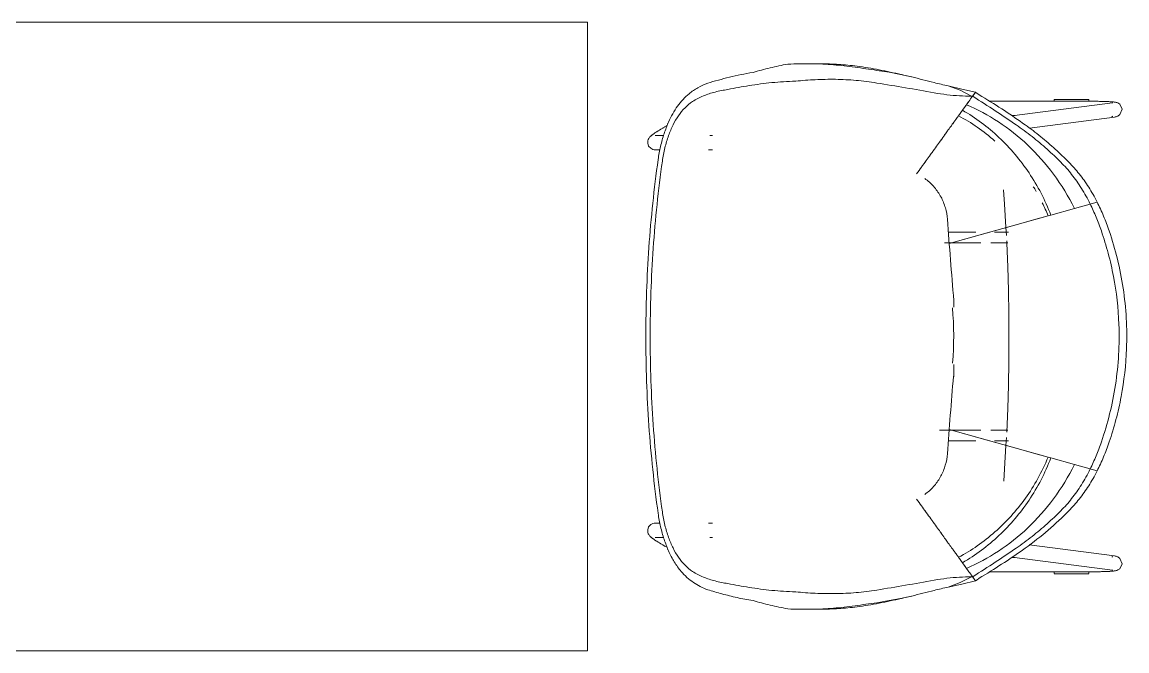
# Model space of a CAD drawing. Header units: millimetres. Extents: x 79795 to 317870, y -36033 to 97293.
# Drawn here: x 200058 to 201288, y 22420 to 23120 of the extents above; entities that cross this region are included whole.
import ezdxf

# ---------------------------------------------------------------- set-up
doc = ezdxf.new("R2010")
doc.units = ezdxf.units.MM
doc.header["$MEASUREMENT"] = 0
doc.layers.add('I-FURN', color=8, linetype='CONTINUOUS', lineweight=9)

msp = doc.modelspace()

# ---------------------------------------------------------------- linework, layer by layer
at = {"layer": 'I-FURN'}
for p, q in [((200687.7, 23120.3), (199987.7, 23120.3)), ((200687.7, 22420.3), (200687.7, 23120.3)), ((200943.4, 23073.9), (200935, 23073.9)), ((201009.8, 23066.6), (201023.6, 23064.4)), ((201023.6, 23064.4), (201036.2, 23061.9)), ((201036.2, 23061.9), (201048.6, 23059.3)), ((201042.9, 23060.6), (201037.2, 23061.9)), ((201048.6, 23059.3), (201043.5, 23060.4)), ((201089.4, 23049.5), (201102.6, 23044.4)), ((201104.6, 23045.8), (201089.4, 23049.5)), ((201102.6, 23044.4), (201115.4, 23038)), ((201119.7, 23042.2), (201104.6, 23045.8)), ((201116.5, 23037.8), (201115.4, 23038)), ((201119.6, 23042.2), (201116.5, 23037.8)), ((201116.5, 23037.8), (201119.6, 23042.2)), ((201119.3, 23041.7), (201116.5, 23037.8)), ((201116.5, 23037.8), (201116.9, 23037.5)), ((201107.1, 23024.9), (201109.7, 23028.4)), ((201109.7, 23028.4), (201112.4, 23032.1)), ((201239.8, 23032.3), (201135.2, 23032.3)), ((201272.2, 23030.5), (201163, 23016.3)), ((201245.8, 23034.3), (201207.3, 23034.3)), ((201207.3, 23032.3), (201207.3, 23034.3)), ((201240.1, 23032.3), (201239.8, 23032.3)), ((201245.8, 23032.3), (201239.8, 23032.3)), ((201241.5, 23032.3), (201240.1, 23032.3)), ((201242.9, 23032.3), (201241.5, 23032.3)), ((201244.3, 23032.3), (201242.9, 23032.3)), ((201245.7, 23032.3), (201244.3, 23032.3)), ((201247.1, 23032.3), (201245.7, 23032.3)), ((201245.8, 23034.3), (201245.8, 23032.3)), ((201248.5, 23032.3), (201247.1, 23032.3)), ((201249.8, 23032.3), (201248.5, 23032.3)), ((201251.2, 23032.3), (201249.8, 23032.3)), ((201252.5, 23032.2), (201251.2, 23032.3)), ((201253.8, 23032.2), (201252.5, 23032.2)), ((201255.1, 23032.2), (201253.8, 23032.2)), ((201256.4, 23032.2), (201255.1, 23032.2)), ((201257.6, 23032.1), (201256.4, 23032.2)), ((201258.8, 23032.1), (201257.6, 23032.1)), ((201260, 23032.1), (201258.8, 23032.1)), ((201261.2, 23032.1), (201260, 23032.1)), ((201262.3, 23032), (201261.2, 23032.1)), ((201263.4, 23032), (201262.3, 23032)), ((201264.4, 23031.9), (201263.4, 23032)), ((201265.4, 23031.9), (201264.4, 23031.9)), ((201266.4, 23031.9), (201265.4, 23031.9)), ((201267.3, 23031.8), (201266.4, 23031.9)), ((201268.2, 23031.8), (201267.3, 23031.8)), ((201269.1, 23031.7), (201268.2, 23031.8)), ((201269.9, 23031.7), (201269.1, 23031.7)), ((201270.7, 23031.6), (201269.9, 23031.7)), ((201271.4, 23031.6), (201270.7, 23031.6)), ((201272.1, 23031.5), (201271.4, 23031.6)), ((201272.7, 23031.5), (201272.1, 23031.5)), ((201272.3, 23030.5), (201272.2, 23030.5)), ((201272.5, 23030.5), (201272.3, 23030.5)), ((201272.5, 23030.5), (201272.5, 23030.5)), ((201273.3, 23031.4), (201272.7, 23031.5)), ((201273.9, 23031.3), (201273.3, 23031.4)), ((201274.5, 23031.3), (201273.9, 23031.3)), ((201275, 23031.2), (201274.5, 23031.3)), ((201275.6, 23031.1), (201275, 23031.2)), ((201276.2, 23030.9), (201275.6, 23031.1)), ((201277, 23030.7), (201276.2, 23030.9)), ((201278.1, 23030.3), (201277, 23030.7)), ((201280.2, 23028.8), (201278.1, 23030.3)), ((201282.8, 23023.3), (201280.2, 23028.8)), ((201100.8, 23016.1), (201105.2, 23022.2)), ((201105.2, 23022.2), (201107.1, 23024.9)), ((201159.9, 23016.3), (201163.7, 23016.3)), ((201163, 23016.3), (201161.6, 23016)), ((201179.8, 23002.3), (201274.3, 23014.6)), ((201272, 23015.4), (201271.6, 23015.5)), ((201272.3, 23015.4), (201272, 23015.4)), ((201272.5, 23015.4), (201272.3, 23015.4)), ((201274.5, 23014.6), (201274.3, 23014.6)), ((201275.1, 23014.7), (201274.5, 23014.6)), ((201275.6, 23014.8), (201275.1, 23014.7)), ((201276.3, 23015), (201275.6, 23014.8)), ((201277.1, 23015.2), (201276.3, 23015)), ((201278.3, 23015.7), (201277.1, 23015.2)), ((201280.5, 23017.4), (201278.3, 23015.7)), ((201282.8, 23023.3), (201280.5, 23017.4)), ((200768.3, 23000.5), (200768.9, 23000.9)), ((200768.9, 23000.9), (200769.5, 23001.3)), ((200769.5, 23001.3), (200770.2, 23001.6)), ((200770.2, 23001.6), (200770.8, 23002)), ((200770.8, 23002), (200771.4, 23002.4)), ((200771.4, 23002.4), (200772.1, 23002.8)), ((200772.1, 23002.8), (200772.7, 23003.1)), ((200772.7, 23003.1), (200773.4, 23003.5)), ((200773.4, 23003.5), (200773.5, 23003.6)), ((200776.6, 23005.4), (200773.5, 23003.6)), ((200777.2, 23007.3), (200776.9, 23007.8)), ((200754.9, 22988.2), (200755.4, 22989.8)), ((200755.4, 22989.8), (200756, 22990.8)), ((200756, 22990.8), (200756.5, 22991.5)), ((200756.5, 22991.5), (200756.9, 22992.1)), ((200756.9, 22992.1), (200757.3, 22992.5)), ((200757.3, 22992.5), (200757.6, 22992.9)), ((200757.6, 22992.9), (200758, 22993.2)), ((200758, 22993.2), (200758.3, 22993.5)), ((200758.3, 22993.5), (200758.7, 22993.8)), ((200758.7, 22993.8), (200759, 22994.1)), ((200759, 22994.1), (200759.4, 22994.4)), ((200759.4, 22994.4), (200759.8, 22994.7)), ((200759.8, 22994.7), (200760.2, 22995)), ((200760.2, 22995), (200760.6, 22995.3)), ((200760.6, 22995.3), (200761, 22995.6)), ((200761, 22995.6), (200761.4, 22996)), ((200761.4, 22996), (200761.9, 22996.3)), ((200761.9, 22996.3), (200762.3, 22996.6)), ((200762.3, 22996.6), (200762.8, 22996.9)), ((200762.8, 22996.9), (200763.3, 22997.3)), ((200772.5, 22994.2), (200763, 22994.2)), ((200763.3, 22997.3), (200763.8, 22997.6)), ((200763.8, 22997.6), (200764.3, 22998)), ((200764.3, 22998), (200764.9, 22998.3)), ((200764.9, 22998.3), (200765.4, 22998.7)), ((200765.4, 22998.7), (200766, 22999)), ((200766, 22999), (200766.5, 22999.4)), ((200766.5, 22999.4), (200767.1, 22999.8)), ((200767.1, 22999.8), (200767.7, 23000.1)), ((200767.7, 23000.1), (200768.3, 23000.5)), ((200826.8, 22994.2), (200823.9, 22994.2)), ((200754.8, 22985.6), (200754.9, 22988.2)), ((200755.8, 22982.3), (200754.8, 22985.6)), ((200755.8, 22982.3), (200758.1, 22979.8)), ((200758.1, 22979.8), (200760.4, 22978.6)), ((200760.4, 22978.6), (200762.1, 22978.3)), ((200762.1, 22978.3), (200763, 22978.2)), ((200763, 22978.2), (200768.4, 22978.2)), ((200822.3, 22978.2), (200826.8, 22978.2)), ((201064.5, 22945.2), (201063.4, 22946.1)), ((201150.9, 22933.6), (201152.1, 22917.7)), ((201152.1, 22917.7), (201153.6, 22891.9)), ((201247.3, 22917.8), (201229.9, 22912.9)), ((201229.9, 22912.9), (201247.3, 22917.8)), ((201247.3, 22917.8), (201251.2, 22918.9)), ((201247.3, 22917.8), (201251.2, 22918.9)), ((201251.2, 22918.9), (201255.1, 22919.9)), ((201251.2, 22918.9), (201255.1, 22919.9)), ((201090.5, 22874), (201200.5, 22904.7)), ((201196.5, 22903.6), (201187, 22900.9)), ((201200.5, 22904.7), (201196.5, 22903.6)), ((201203.5, 22905.5), (201200.5, 22904.7)), ((201200.5, 22904.7), (201203.5, 22905.5)), ((201229.9, 22912.9), (201203.5, 22905.5)), ((201203.5, 22905.5), (201229.9, 22912.9)), ((201154.3, 22891.8), (201132.6, 22885.7)), ((201153.6, 22891.9), (201154.1, 22882.9)), ((201172.7, 22896.9), (201154.3, 22891.8)), ((201187, 22900.9), (201172.7, 22896.9)), ((201120.1, 22886.6), (201089.5, 22886.6)), ((201108.9, 22879.1), (201090.5, 22874)), ((201132.6, 22885.7), (201108.9, 22879.1)), ((201141, 22886.6), (201141.8, 22886.6)), ((201156.4, 22886.6), (201141.8, 22886.6)), ((201085.1, 22874.6), (201123.3, 22874.6)), ((201124.3, 22874.6), (201123.3, 22874.6)), ((201125.5, 22874.6), (201124.3, 22874.6)), ((201137.8, 22874.6), (201136.8, 22874.6)), ((201138.9, 22874.6), (201137.8, 22874.6)), ((201139.9, 22874.6), (201138.9, 22874.6)), ((201140.9, 22874.6), (201139.9, 22874.6)), ((201141.8, 22874.6), (201140.9, 22874.6)), ((201141.8, 22874.6), (201155.8, 22874.6)), ((201154.5, 22874.1), (201154.4, 22876.8)), ((201155.6, 22848), (201154.5, 22874.1)), ((201156.4, 22821.7), (201155.6, 22848)), ((201156.8, 22795.4), (201156.4, 22821.7)), ((201156.9, 22769), (201156.8, 22795.4)), ((201156.8, 22742.6), (201156.9, 22769)), ((201156.3, 22716.3), (201156.8, 22742.6)), ((201095.1, 22726), (201095.5, 22725.3)), ((201155.5, 22690), (201156.3, 22716.3)), ((201154.4, 22663.9), (201155.5, 22690)), ((201123.3, 22666), (201079.7, 22666)), ((201090.5, 22666.7), (201108.9, 22661.5)), ((201200.5, 22635.9), (201090.5, 22666.7)), ((201108.9, 22661.5), (201132.6, 22654.9)), ((201123.3, 22666), (201124.5, 22666)), ((201124.5, 22666), (201125.6, 22666)), ((201136.9, 22666), (201137.9, 22666)), ((201137.9, 22666), (201139, 22666)), ((201139, 22666), (201140, 22666)), ((201140, 22666), (201141, 22666)), ((201141, 22666), (201141.8, 22666)), ((201155.8, 22666), (201141.8, 22666)), ((201153.6, 22648.8), (201154.1, 22657.8)), ((201089.5, 22654), (201120.1, 22654)), ((201132.6, 22654.9), (201154.3, 22648.9)), ((201141.8, 22654), (201140.9, 22654)), ((201141.8, 22654), (201156.4, 22654)), ((201152.1, 22622.9), (201153.6, 22648.8)), ((201154.3, 22648.9), (201172.7, 22643.7)), ((201172.7, 22643.7), (201187, 22639.7)), ((201187, 22639.7), (201196.5, 22637.1)), ((201196.5, 22637.1), (201200.5, 22635.9)), ((201200.5, 22635.9), (201203.5, 22635.1)), ((201203.5, 22635.1), (201200.5, 22635.9)), ((201203.5, 22635.1), (201229.9, 22627.7)), ((201229.9, 22627.7), (201203.5, 22635.1)), ((201151.1, 22609.4), (201152.1, 22622.9)), ((201229.9, 22627.7), (201247.3, 22622.9)), ((201247.3, 22622.9), (201229.9, 22627.7)), ((201251.2, 22621.8), (201247.3, 22622.9)), ((201251.2, 22621.8), (201247.3, 22622.9)), ((201255.1, 22620.7), (201251.2, 22621.8)), ((201255.1, 22620.7), (201251.2, 22621.8)), ((201063.4, 22594.6), (201064.5, 22595.5)), ((200755.8, 22558.3), (200754.8, 22555)), ((200755.8, 22558.3), (200758.1, 22560.9)), ((200758.1, 22560.9), (200760.4, 22562)), ((200760.4, 22562), (200762.1, 22562.4)), ((200762.1, 22562.4), (200763, 22562.4)), ((200768.4, 22562.4), (200763, 22562.4)), ((200826.8, 22562.4), (200822.3, 22562.4)), ((200754.8, 22555), (200754.9, 22552.5)), ((200754.9, 22552.5), (200755.4, 22550.8)), ((200755.4, 22550.8), (200756, 22549.8)), ((200756, 22549.8), (200756.5, 22549.1)), ((200756.5, 22549.1), (200756.9, 22548.6)), ((200756.9, 22548.6), (200757.3, 22548.1)), ((200757.3, 22548.1), (200757.6, 22547.8)), ((200757.6, 22547.8), (200758, 22547.4)), ((200758, 22547.4), (200758.3, 22547.1)), ((200758.3, 22547.1), (200758.7, 22546.8)), ((200758.7, 22546.8), (200759, 22546.5)), ((200759, 22546.5), (200759.4, 22546.2)), ((200759.4, 22546.2), (200759.8, 22545.9)), ((200759.8, 22545.9), (200760.2, 22545.6)), ((200760.2, 22545.6), (200760.6, 22545.3)), ((200763, 22546.4), (200772.5, 22546.4)), ((200823.9, 22546.4), (200826.8, 22546.4)), ((200760.6, 22545.3), (200761, 22545)), ((200761, 22545), (200761.4, 22544.7)), ((200761.4, 22544.7), (200761.9, 22544.4)), ((200761.9, 22544.4), (200762.3, 22544)), ((200762.3, 22544), (200762.8, 22543.7)), ((200762.8, 22543.7), (200763.3, 22543.4)), ((200763.3, 22543.4), (200763.8, 22543)), ((200763.8, 22543), (200764.3, 22542.7)), ((200764.3, 22542.7), (200764.9, 22542.3)), ((200764.9, 22542.3), (200765.4, 22542)), ((200765.4, 22542), (200766, 22541.6)), ((200766, 22541.6), (200766.5, 22541.3)), ((200766.5, 22541.3), (200767.1, 22540.9)), ((200767.1, 22540.9), (200767.7, 22540.5)), ((200767.7, 22540.5), (200768.3, 22540.1)), ((200768.3, 22540.1), (200768.9, 22539.8)), ((200768.9, 22539.8), (200769.5, 22539.4)), ((200769.5, 22539.4), (200770.2, 22539)), ((200770.2, 22539), (200770.8, 22538.6)), ((200770.8, 22538.6), (200771.4, 22538.3)), ((200771.4, 22538.3), (200772.1, 22537.9)), ((200772.1, 22537.9), (200772.7, 22537.5)), ((200772.7, 22537.5), (200773.4, 22537.1)), ((200773.4, 22537.1), (200773.5, 22537)), ((200773.5, 22537), (200776.6, 22535.3)), ((200776.9, 22532.8), (200777.2, 22533.3)), ((201274.3, 22526), (201179.6, 22538.3)), ((201105.2, 22518.5), (201100.8, 22524.5)), ((201163.7, 22524.3), (201159.9, 22524.3)), ((201163, 22524.3), (201161.6, 22524.6)), ((201163, 22524.3), (201272.2, 22510.2)), ((201272, 22525.2), (201271.6, 22525.2)), ((201272.3, 22525.2), (201272, 22525.2)), ((201272.5, 22525.3), (201272.3, 22525.2)), ((201274.5, 22526), (201274.3, 22526)), ((201275.1, 22525.9), (201274.5, 22526)), ((201275.6, 22525.8), (201275.1, 22525.9)), ((201276.3, 22525.7), (201275.6, 22525.8)), ((201277.1, 22525.4), (201276.3, 22525.7)), ((201278.3, 22524.9), (201277.1, 22525.4)), ((201280.5, 22523.3), (201278.3, 22524.9)), ((201282.8, 22517.3), (201280.5, 22523.3)), ((201107.1, 22515.8), (201105.2, 22518.5)), ((201109.7, 22512.2), (201107.1, 22515.8)), ((201112.4, 22508.5), (201109.7, 22512.2)), ((201245.8, 22508.6), (201245.8, 22508.3)), ((201260, 22508.6), (201258.8, 22508.5)), ((201261.2, 22508.6), (201260, 22508.6)), ((201262.3, 22508.6), (201261.2, 22508.6)), ((201263.4, 22508.7), (201262.3, 22508.6)), ((201264.4, 22508.7), (201263.4, 22508.7)), ((201265.4, 22508.7), (201264.4, 22508.7)), ((201266.4, 22508.8), (201265.4, 22508.7)), ((201267.3, 22508.8), (201266.4, 22508.8)), ((201268.2, 22508.9), (201267.3, 22508.8)), ((201269.1, 22508.9), (201268.2, 22508.9)), ((201269.9, 22509), (201269.1, 22508.9)), ((201270.7, 22509), (201269.9, 22509)), ((201271.4, 22509.1), (201270.7, 22509)), ((201272.1, 22509.1), (201271.4, 22509.1)), ((201272.7, 22509.2), (201272.1, 22509.1)), ((201272.3, 22510.2), (201272.2, 22510.2)), ((201272.5, 22510.1), (201272.3, 22510.2)), ((201272.5, 22510.1), (201272.5, 22510.1)), ((201273.3, 22509.2), (201272.7, 22509.2)), ((201273.9, 22509.3), (201273.3, 22509.2)), ((201274.5, 22509.4), (201273.9, 22509.3)), ((201275, 22509.5), (201274.5, 22509.4)), ((201275.6, 22509.6), (201275, 22509.5)), ((201276.2, 22509.7), (201275.6, 22509.6)), ((201277, 22509.9), (201276.2, 22509.7)), ((201278.1, 22510.4), (201277, 22509.9)), ((201280.2, 22511.8), (201278.1, 22510.4)), ((201282.8, 22517.3), (201280.2, 22511.8)), ((201102.6, 22496.3), (201089.4, 22491.1)), ((201115.4, 22502.6), (201102.6, 22496.3)), ((201104.6, 22494.8), (201119.7, 22498.5)), ((201116.5, 22502.8), (201115.4, 22502.6)), ((201116.9, 22503.1), (201116.5, 22502.8)), ((201116.5, 22502.8), (201119.6, 22498.4)), ((201116.5, 22502.8), (201119.6, 22498.4)), ((201119.6, 22498.4), (201116.5, 22502.8)), ((201135.2, 22508.3), (201239.8, 22508.3)), ((201207.3, 22506.4), (201207.3, 22508.3)), ((201207.3, 22506.3), (201245.8, 22506.3)), ((201240.1, 22508.3), (201239.8, 22508.3)), ((201239.8, 22508.3), (201245.8, 22508.3)), ((201241.5, 22508.3), (201240.1, 22508.3)), ((201242.9, 22508.3), (201241.5, 22508.3)), ((201244.3, 22508.3), (201242.9, 22508.3)), ((201245.7, 22508.3), (201244.3, 22508.3)), ((201247.1, 22508.3), (201245.7, 22508.3)), ((201245.8, 22508.3), (201245.8, 22506.4)), ((201248.5, 22508.4), (201247.1, 22508.3)), ((201249.8, 22508.4), (201248.5, 22508.4)), ((201251.2, 22508.4), (201249.8, 22508.4)), ((201252.5, 22508.4), (201251.2, 22508.4)), ((201253.8, 22508.4), (201252.5, 22508.4)), ((201255.1, 22508.4), (201253.8, 22508.4)), ((201256.4, 22508.5), (201255.1, 22508.4)), ((201257.6, 22508.5), (201256.4, 22508.5)), ((201258.8, 22508.5), (201257.6, 22508.5)), ((201089.4, 22491.1), (201104.6, 22494.8)), ((201023.6, 22476.3), (201009.8, 22474)), ((201036.2, 22478.7), (201023.6, 22476.3)), ((201048.6, 22481.4), (201036.2, 22478.7)), ((201037.2, 22478.7), (201042.9, 22480.1)), ((201043.5, 22480.2), (201048.6, 22481.4)), ((200935, 22466.7), (200943.4, 22466.7)), ((199987.7, 22420.3), (200687.7, 22420.3))]:
    msp.add_line(p, q, dxfattribs=at)
msp.add_arc((200719.3, 22770.3), 376.1, 355.4634, 4.8741, dxfattribs=at)
for centre, major_axis, ratio, start_param, end_param in [((199807.3, 17899.4), (0, -5312.6), 0.981627, 2.896316, 2.901258), ((201502.3, 23368), (582, 0), 0.743145, 3.994777, 4.011317), ((201502.3, 22172.6), (582, 0), 0.743145, 2.271868, 2.288409), ((199807.3, 27641.3), (0, -5312.6), 0.981627, 0.240335, 0.245277)]:
    msp.add_ellipse(centre, major_axis=major_axis, ratio=ratio, start_param=start_param, end_param=end_param, dxfattribs=at)
for points in [[(200821.5, 23052.2), (200829.3, 23054.7), (200845.4, 23059.2), (200862.9, 23062.8), (200872, 23064.3)], [(200872, 23064.3), (200878.2, 23066.2), (200890.9, 23069.5), (200904, 23072.3), (200910.7, 23073.5)], [(200910.7, 23073.5), (200915.2, 23073.7), (200924.2, 23073.9), (200933.4, 23074), (200938, 23073.9)], [(200938, 23073.9), (200945.8, 23073.9), (200961.5, 23073), (200985.5, 23070.2), (201001.7, 23067.8), (201009.8, 23066.6)], [(200947, 23073.9), (200944, 23073.9), (200941, 23073.9), (200938, 23073.9)], [(200987.8, 23071.3), (200981, 23072.1), (200967.3, 23073.4), (200953.7, 23073.9), (200947, 23073.9)], [(201037.2, 23061.9), (201028.9, 23063.8), (201012.4, 23067.4), (200996, 23070.2), (200987.8, 23071.3)], [(200919.5, 23054.5), (200910.4, 23054.3), (200892.7, 23053.2), (200867.5, 23049.8), (200851.6, 23046.9), (200844, 23045.3)], [(201009.8, 23052.5), (201002.1, 23053.8), (200986.7, 23055.7), (200963.7, 23056.9), (200941.2, 23056.4), (200926.7, 23055.3), (200919.5, 23054.5)], [(201073.6, 23041.6), (201063, 23043.6), (201041.7, 23047.3), (201020.5, 23050.8), (201009.8, 23052.5)], [(201073.6, 23052.9), (201076.2, 23052.3), (201081.5, 23051), (201086.8, 23050), (201089.4, 23049.5)], [(200844, 23045.3), (200839.1, 23044.6), (200829.7, 23042.7), (200816.5, 23038.5), (200808.4, 23034.3), (200804.5, 23031.9)], [(201115.4, 23038), (201111, 23037.9), (201101.9, 23038.1), (201087.9, 23039.3), (201078.4, 23040.8), (201073.6, 23041.6)], [(201112.4, 23032.1), (201113.5, 23033.7), (201114.9, 23035.6), (201116.5, 23037.8)], [(201119.3, 23041.7), (201118.2, 23040.2), (201117.2, 23038.8), (201116.5, 23037.8)], [(201116.9, 23037.5), (201125.3, 23032.2), (201141.7, 23021.6), (201157.2, 23011.2), (201164.8, 23006)], [(201174.9, 23006), (201167.5, 23011.3), (201152.2, 23021.8), (201135.6, 23032.3), (201126.9, 23037.5)], [(200804.5, 23031.9), (200801.6, 23029.9), (200796.1, 23025.2), (200788.9, 23016.4), (200782.7, 23006), (200779.5, 22998.2), (200778, 22994.1)], [(201107.1, 23024.9), (201107.9, 23025.9), (201108.7, 23027.1), (201109.7, 23028.4)], [(201109.7, 23028.4), (201110.3, 23029.3), (201111.2, 23030.6), (201112.4, 23032.1)], [(201229.9, 22912.9), (201216.4, 22940), (201180.7, 22987.6), (201134, 23018), (201109.7, 23028.4)], [(201094.3, 23007.1), (201096, 23009.5), (201098.9, 23013.5), (201100.4, 23015.5), (201100.8, 23016.1)], [(201141.3, 22987.9), (201128.7, 22999), (201115.1, 23008.4), (201100.8, 23016.1)], [(201105.2, 23022.2), (201105.7, 23022.9), (201106.4, 23023.8), (201107.1, 23024.9)], [(201203.5, 22905.5), (201197.2, 22922.2), (201180.8, 22953.7), (201147, 22993.5), (201119.7, 23013.8), (201105.2, 23022.2)], [(200766.3, 22967.2), (200767.1, 22972.2), (200768.9, 22982.1), (200772.8, 22996.2), (200776.2, 23004.9), (200778, 23009.1)], [(201088.3, 22998.8), (201089.7, 23000.7), (201091, 23002.5), (201092.2, 23004.2)], [(201092.2, 23004.2), (201093, 23005.3), (201093.7, 23006.3), (201094.4, 23007.3)], [(201164.8, 23006), (201170.9, 23001.7), (201182.9, 22992.9), (201199.5, 22979), (201209.8, 22969.2), (201214.7, 22964.3)], [(201223.7, 22964.3), (201218.8, 22969.2), (201208.7, 22978.9), (201192.5, 22992.9), (201180.9, 23001.7), (201174.9, 23006)], [(200778, 22994.1), (200776.4, 22989.6), (200773.7, 22980.4), (200771.8, 22970.6), (200771.1, 22965.6)], [(201077.4, 22983.7), (201078.8, 22985.6), (201080.1, 22987.4), (201081.4, 22989.1)], [(201081, 22988.6), (201082.5, 22990.7), (201084, 22992.7), (201085.4, 22994.7)], [(201085.3, 22994.7), (201086.5, 22996.2), (201087.5, 22997.7), (201088.6, 22999.1)], [(201072.6, 22977), (201074.3, 22979.3), (201075.9, 22981.5), (201077.4, 22983.7)], [(201214.7, 22964.3), (201218.9, 22960.1), (201226.9, 22951.1), (201237.9, 22935.6), (201244.3, 22923.9), (201247.3, 22917.8)], [(201255.1, 22919.9), (201252.1, 22925.8), (201245.9, 22936.9), (201235.3, 22951.6), (201227.6, 22960.3), (201223.7, 22964.3)], [(201054.1, 22951.4), (201055.9, 22953.9), (201057.7, 22956.4), (201059.5, 22958.8)], [(201088.4, 22900.8), (201088.1, 22905.2), (201086.5, 22913.7), (201081.7, 22925.8), (201074.3, 22936.6), (201068, 22942.6), (201064.5, 22945.2)], [(201187.1, 22931.9), (201186.1, 22933.7), (201185.1, 22935.4), (201184, 22937)], [(201200.5, 22904.7), (201198.5, 22909.6), (201196.3, 22914.4), (201194, 22919)], [(201259.8, 22887.8), (201258, 22893.1), (201254.1, 22903.4), (201249.6, 22913.1), (201247.3, 22917.8)], [(201255.1, 22919.9), (201257.6, 22914.9), (201262.4, 22904.6), (201266.6, 22893.5), (201268.5, 22887.8)], [(201095.5, 22810.4), (201094.2, 22825.6), (201091.8, 22855.8), (201089.5, 22885.9), (201088.4, 22900.8)], [(201095.5, 22803), (201095.5, 22805.5), (201095.5, 22807.9), (201095.5, 22810.4)], [(201095.5, 22725.3), (201095.5, 22729.9), (201095.5, 22734.6), (201095.5, 22739.3)], [(201088.4, 22639.8), (201089.5, 22654.1), (201091.6, 22682.7), (201093.9, 22711.6), (201095.1, 22726)], [(201247.3, 22622.9), (201249.6, 22627.6), (201254.1, 22637.3), (201258, 22647.6), (201259.8, 22652.9)], [(201268.5, 22652.9), (201266.6, 22647.2), (201262.4, 22636.1), (201257.6, 22625.7), (201255.1, 22620.7)], [(201064.5, 22595.5), (201068, 22598.1), (201074.3, 22604.1), (201081.6, 22614.8), (201086.5, 22626.9), (201088.1, 22635.5), (201088.4, 22639.8)], [(201100.8, 22524.5), (201115.1, 22532.2), (201142.4, 22551.1), (201176.7, 22589), (201193.8, 22619.6), (201200.5, 22635.9)], [(201105.2, 22518.5), (201119.7, 22526.9), (201147, 22547.2), (201180.8, 22586.9), (201197.2, 22618.4), (201203.5, 22635.1)], [(201109.7, 22512.2), (201134, 22522.7), (201180.7, 22553), (201216.4, 22600.7), (201229.9, 22627.7)], [(201247.3, 22622.9), (201244.3, 22616.7), (201237.9, 22605), (201226.9, 22589.5), (201218.9, 22580.5), (201214.7, 22576.4)], [(201223.7, 22576.4), (201227.6, 22580.4), (201235.3, 22589), (201245.9, 22603.8), (201252.1, 22614.9), (201255.1, 22620.7)], [(201059.5, 22581.8), (201057.7, 22584.3), (201055.9, 22586.8), (201054.1, 22589.3)], [(200766.3, 22573.5), (200767.1, 22568.4), (200768.9, 22558.5), (200772.8, 22544.4), (200776.2, 22535.7), (200778, 22531.6)], [(200778, 22546.6), (200776.4, 22551), (200773.7, 22560.2), (200771.8, 22570), (200771.1, 22575.1)], [(201059.5, 22581.8), (201061.1, 22579.6), (201062.7, 22577.4), (201064.2, 22575.2)], [(201068.7, 22569.1), (201067, 22571.4), (201065.3, 22573.7), (201063.6, 22576.1)], [(201214.7, 22576.4), (201209.8, 22571.4), (201199.5, 22561.7), (201182.9, 22547.7), (201170.9, 22538.9), (201164.8, 22534.6)], [(201174.9, 22534.6), (201183.9, 22541.1), (201201.1, 22554.6), (201216.5, 22569), (201223.7, 22576.4)], [(201068.7, 22569.1), (201070.2, 22567), (201071.7, 22564.9), (201073.1, 22562.9)], [(201077.5, 22556.9), (201075.9, 22559.1), (201074.3, 22561.3), (201072.6, 22563.6)], [(200804.5, 22508.7), (200801.6, 22510.8), (200796.1, 22515.5), (200788.9, 22524.3), (200782.7, 22534.7), (200779.5, 22542.5), (200778, 22546.6)], [(201077.5, 22556.9), (201078.8, 22555.1), (201080.1, 22553.3), (201081.4, 22551.5)], [(201085.3, 22546), (201084, 22547.9), (201082.5, 22549.9), (201081, 22552)], [(201085.3, 22546), (201086.5, 22544.4), (201087.5, 22542.9), (201088.6, 22541.5)], [(201092.2, 22536.4), (201091, 22538.1), (201089.7, 22539.9), (201088.3, 22541.9)], [(201164.8, 22534.6), (201157.2, 22529.5), (201141.7, 22519), (201125.3, 22508.4), (201116.9, 22503.1)], [(201126.9, 22503.1), (201135.5, 22508.3), (201152.1, 22518.8), (201167.5, 22529.3), (201174.9, 22534.6)], [(200844, 22495.3), (200839.1, 22496), (200829.8, 22497.9), (200816.6, 22502.2), (200808.4, 22506.3), (200804.5, 22508.7)], [(201105.2, 22518.5), (201105.7, 22517.7), (201106.4, 22516.8), (201107.1, 22515.8)], [(201107.1, 22515.8), (201107.9, 22514.8), (201108.7, 22513.6), (201109.7, 22512.2)], [(201109.7, 22512.2), (201110.3, 22511.3), (201111.2, 22510.1), (201112.4, 22508.5)], [(201073.6, 22499), (201063, 22497.1), (201041.7, 22493.4), (201020.5, 22489.8), (201009.8, 22488.1)], [(201115.4, 22502.6), (201111, 22502.7), (201101.9, 22502.6), (201087.9, 22501.3), (201078.4, 22499.9), (201073.6, 22499)], [(201112.4, 22508.5), (201113.5, 22507), (201114.9, 22505.1), (201116.5, 22502.8)], [(201119.6, 22498.4), (201118.4, 22500.2), (201117.3, 22501.6), (201116.5, 22502.8)], [(200821.5, 22488.4), (200826.7, 22486.8), (200837.3, 22483.8), (200854.1, 22479.5), (200865.9, 22477.3), (200872, 22476.3)], [(200919.5, 22486.1), (200910.4, 22486.4), (200892.7, 22487.4), (200867.5, 22490.9), (200851.6, 22493.7), (200844, 22495.3)], [(201009.8, 22488.1), (201002.1, 22486.9), (200986.7, 22484.9), (200963.7, 22483.8), (200941.2, 22484.3), (200926.7, 22485.3), (200919.5, 22486.1)], [(201073.6, 22487.7), (201076.2, 22488.4), (201081.5, 22489.6), (201086.8, 22490.7), (201089.4, 22491.1)], [(200872, 22476.3), (200878.2, 22474.5), (200890.8, 22471.1), (200904, 22468.4), (200910.7, 22467.1)], [(201009.8, 22474), (201001.7, 22472.8), (200985.5, 22470.5), (200961.5, 22467.6), (200945.8, 22466.7), (200938, 22466.7)], [(200987.8, 22469.4), (200996, 22470.5), (201012.4, 22473.3), (201028.9, 22476.8), (201037.2, 22478.7)], [(200938, 22466.7), (200933.4, 22466.7), (200924.2, 22466.7), (200915.2, 22466.9), (200910.7, 22467.1)], [(200938, 22466.7), (200941, 22466.7), (200944, 22466.7), (200947, 22466.7)], [(200947, 22466.7), (200953.7, 22466.7), (200967.3, 22467.2), (200981, 22468.5), (200987.8, 22469.4)]]:
    msp.add_open_spline(points, degree=3, dxfattribs=at)
for points, knots in [([(200778, 23009.1), (200779.4, 23012.3), (200782.5, 23018.5), (200789.7, 23029.7), (200798.9, 23039.7), (200810.5, 23047.6), (200817.7, 23050.9), (200821.5, 23052.2)], [-1, -1, -1, -1, -0.85, -0.7, -0.4, -0.2, 0, 0, 0, 0]), ([(201068.7, 22971.6), (201068.7, 22971.6), (201069.9, 22973.2), (201071.4, 22975.3), (201072.8, 22977.3), (201073.1, 22977.8)], [-0.78716796, -0.78716796, -0.78716796, -0.78716796, -0.78571429, -0.73214286, -0.71428571, -0.71428571, -0.71428571, -0.71428571]), ([(200766.3, 22573.5), (200764.1, 22589.6), (200760.1, 22622), (200754.4, 22687.5), (200751.5, 22770.3), (200754.4, 22853.1), (200760.1, 22918.7), (200764.1, 22951), (200766.3, 22967.2)], [-1, -1, -1, -1, -0.875, -0.75, -0.5, -0.25, -0.125, 0, 0, 0, 0]), ([(200771.1, 22965.6), (200768.8, 22949.6), (200764.9, 22917.4), (200759.2, 22852.4), (200756.4, 22770.3), (200759.2, 22688.2), (200764.9, 22623.2), (200768.8, 22591.1), (200771.1, 22575.1)], [-1, -1, -1, -1, -0.875, -0.75, -0.5, -0.25, -0.125, 0, 0, 0, 0]), ([(201059.5, 22958.8), (201060.3, 22960), (201061.9, 22962.2), (201063.5, 22964.4), (201064.3, 22965.4)], [-0.93070121, -0.93070121, -0.93070121, -0.93070121, -0.89285714, -0.85714286, -0.85714286, -0.85714286, -0.85714286]), ([(201063.6, 22964.5), (201065.1, 22966.6), (201066.8, 22969), (201068.5, 22971.3), (201068.7, 22971.5)], [-0.85714286, -0.85714286, -0.85714286, -0.85714286, -0.78571429, -0.77790979, -0.77790979, -0.77790979, -0.77790979]), ([(201259.8, 22652.9), (201263.3, 22663), (201269.5, 22683.8), (201276, 22716.5), (201279.5, 22750), (201279.9, 22790.7), (201275.6, 22828.7), (201267.7, 22863.1), (201262.6, 22879.6), (201259.8, 22887.8)], [-1, -1, -1, -1, -0.861111, -0.722222, -0.583333, -0.444444, -0.222222, -0.111111, 0, 0, 0, 0]), ([(201268.5, 22887.8), (201272, 22877.6), (201278.1, 22856.8), (201284.6, 22824.2), (201288, 22790.6), (201288.4, 22750), (201284.1, 22712), (201276.3, 22677.6), (201271.3, 22661), (201268.5, 22652.9)], [-1, -1, -1, -1, -0.861111, -0.722222, -0.583333, -0.444444, -0.222222, -0.111111, 0, 0, 0, 0]), ([(201092.2, 22536.4), (201092.5, 22536), (201093.3, 22535), (201094, 22534), (201094.4, 22533.4)], [0.65678994, 0.65678994, 0.65678994, 0.65678994, 0.67857143, 0.71428571, 0.71428571, 0.71428571, 0.71428571]), ([(201100.8, 22524.5), (201100.5, 22525), (201099.5, 22526.3), (201097.1, 22529.6), (201095.2, 22532.4), (201094.3, 22533.6)], [-1, -1, -1, -1, -0.8928571, -0.7857143, -0.7142857, -0.7142857, -0.7142857, -0.7142857]), ([(200778, 22531.6), (200779.9, 22527.2), (200784.1, 22519.1), (200793, 22506.8), (200802.9, 22497.9), (200813.2, 22491.8), (200818.7, 22489.4), (200821.5, 22488.4)], [0, 0, 0, 0, 0.2, 0.4, 0.7, 0.85, 1, 1, 1, 1])]:
    msp.add_open_spline(points, degree=3, knots=knots, dxfattribs=at)

doc.saveas('drawing.dxf')
